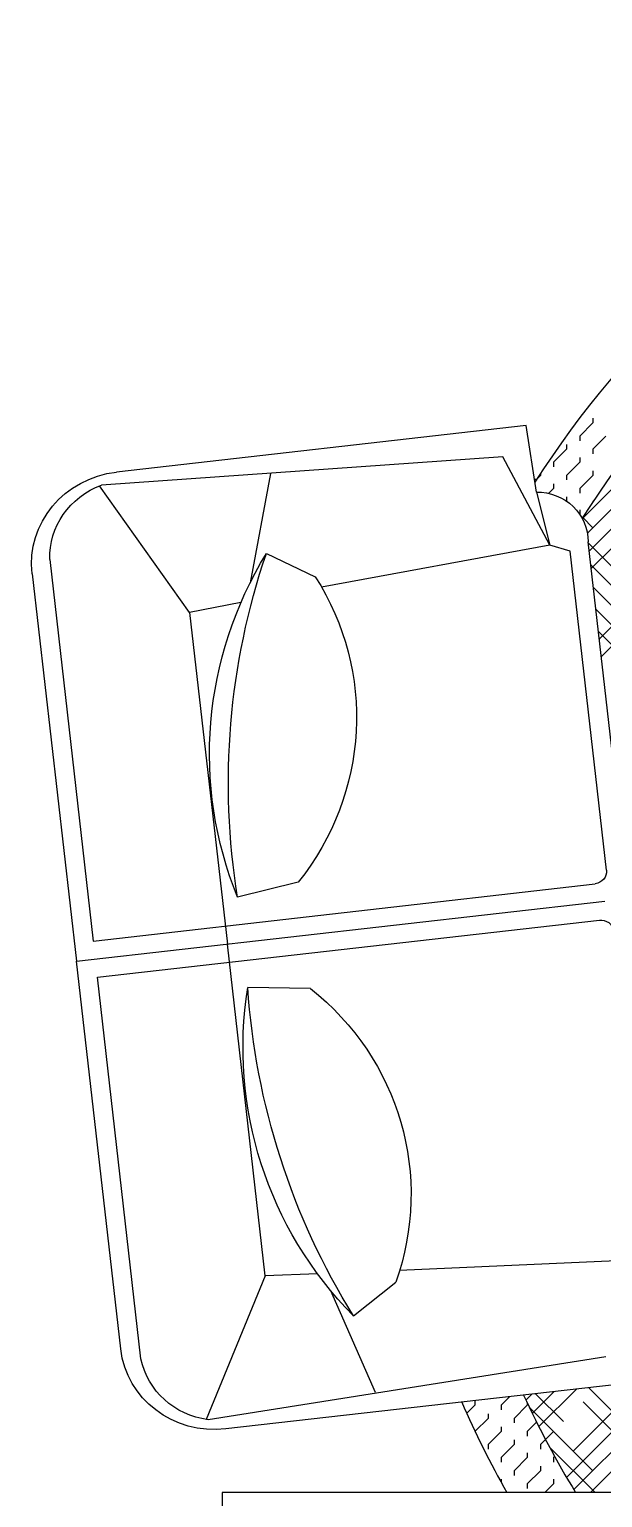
# Model space of a CAD drawing. Header units: inches. Extents: x 10.1 to 52.6, y 12.1 to 36.9.
# Drawn here: x 15.453 to 16.226, y 13.392 to 15.374 of the extents above; entities that cross this region are included whole.
import ezdxf

# ---------------------------------------------------------------- set-up
doc = ezdxf.new("R2010")
doc.units = ezdxf.units.IN
doc.header["$MEASUREMENT"] = 0
doc.layers.add('02', color=2, linetype='Continuous')

msp = doc.modelspace()

# ---------------------------------------------------------------- linework, layer by layer
at = {"layer": '02'}
for p, q in [((16.3591, 14.8736), (16.1991, 14.7136)), ((16.2133, 14.8722), (16.2133, 14.8718)), ((16.2133, 14.8489), (16.2133, 14.8426)), ((16.1235, 14.8394), (15.5707, 14.7764)), ((16.1373, 14.7493), (16.1235, 14.8394)), ((16.2133, 14.8426), (16.1956, 14.825)), ((16.1956, 14.825), (16.1956, 14.8187)), ((16.231, 14.825), (16.2133, 14.8073)), ((16.1779, 14.8073), (16.1602, 14.7896)), ((16.1779, 14.8135), (16.1779, 14.8073)), ((16.3193, 14.8073), (16.206, 14.6939)), ((16.2133, 14.8073), (16.2133, 14.801)), ((16.092, 14.797), (15.5504, 14.7588)), ((16.1553, 14.6778), (16.092, 14.797)), ((16.1602, 14.7896), (16.1602, 14.7834)), ((16.1956, 14.7896), (16.1779, 14.7719)), ((16.1956, 14.7959), (16.1956, 14.7896)), ((15.7787, 14.7742), (15.7509, 14.6268)), ((16.1374, 14.7661), (16.1347, 14.7661)), ((16.1426, 14.7719), (16.1385, 14.7678)), ((16.1426, 14.7741), (16.1426, 14.7719)), ((16.1779, 14.7719), (16.1779, 14.7657)), ((16.2133, 14.7719), (16.1956, 14.7543)), ((16.2133, 14.7782), (16.2133, 14.7719)), ((15.6692, 14.5869), (15.5478, 14.7578)), ((16.1373, 14.7493), (16.1553, 14.6778)), ((16.1602, 14.7543), (16.1536, 14.7476)), ((16.1602, 14.7605), (16.1602, 14.7543)), ((16.1956, 14.7543), (16.1956, 14.748)), ((16.1779, 14.7428), (16.1779, 14.737)), ((16.1956, 14.7252), (16.1956, 14.7194)), ((16.2796, 14.741), (16.2084, 14.6698)), ((16.2143, 14.7376), (16.2133, 14.7366)), ((16.2133, 14.7366), (16.2133, 14.7361)), ((16.3989, 14.7277), (16.2219, 14.5508)), ((16.1996, 14.7149), (16.2133, 14.7012)), ((15.7729, 14.6666), (15.8388, 14.6351)), ((16.1553, 14.6778), (15.8475, 14.6209)), ((16.1825, 14.6694), (16.1553, 14.6778)), ((16.2316, 14.239), (16.1825, 14.6694)), ((16.2572, 14.2419), (16.2069, 14.6824)), ((16.2071, 14.6809), (16.253, 14.6349)), ((16.2398, 14.6747), (16.2111, 14.646)), ((15.4807, 14.6585), (15.5394, 14.1434)), ((16.2105, 14.651), (16.2928, 14.5686)), ((16.3591, 14.6615), (16.2247, 14.527)), ((15.457, 14.6392), (15.5167, 14.116)), ((16.2139, 14.621), (16.3326, 14.5024)), ((15.7385, 14.6001), (15.6692, 14.5869)), ((15.6692, 14.5869), (15.7203, 14.1392)), ((16.2173, 14.5911), (16.3724, 14.4361)), ((16.2208, 14.5612), (16.4121, 14.3698)), ((15.5394, 14.1434), (16.2165, 14.2207)), ((15.816, 14.2227), (15.734, 14.2027)), ((15.5167, 14.116), (16.2295, 14.1973)), ((15.545, 14.0944), (16.2221, 14.1716)), ((15.7714, 13.6916), (15.7203, 14.1392)), ((15.5764, 13.5928), (15.5167, 14.116)), ((15.6038, 13.5794), (15.545, 14.0944)), ((15.8323, 14.0795), (15.748, 14.0805)), ((15.8419, 13.6943), (15.7714, 13.6916)), ((16.2654, 13.7125), (15.9527, 13.6986)), ((15.7714, 13.6916), (15.6916, 13.4977)), ((15.8904, 13.6373), (15.9475, 13.6828)), ((15.9202, 13.5338), (15.86, 13.6711)), ((16.3989, 13.6671), (16.1868, 13.455)), ((16.3591, 13.6008), (16.1778, 13.4195)), ((16.2306, 13.5821), (15.6943, 13.4973)), ((16.2708, 13.5478), (15.7181, 13.4848)), ((16.191, 13.5387), (16.1403, 13.4881)), ((16.2072, 13.5406), (16.3487, 13.3991)), ((16.0542, 13.5168), (16.0432, 13.5059)), ((16.0542, 13.5231), (16.0542, 13.5168)), ((16.1012, 13.5285), (16.0895, 13.5168)), ((16.0895, 13.5168), (16.0895, 13.5106)), ((16.1249, 13.5168), (16.1072, 13.4991)), ((16.1311, 13.5319), (16.123, 13.5238)), ((16.1249, 13.5198), (16.1249, 13.5168)), ((16.161, 13.5353), (16.1316, 13.5058)), ((16.1358, 13.5324), (16.1735, 13.4947)), ((16.3193, 13.5345), (16.1877, 13.4029)), ((16.2, 13.5212), (16.3487, 13.3726)), ((16.0719, 13.4991), (16.0544, 13.4817)), ((16.0719, 13.5054), (16.0719, 13.4991)), ((16.1072, 13.4991), (16.1072, 13.4929)), ((16.1276, 13.5141), (16.2133, 13.4284)), ((16.0895, 13.4815), (16.0719, 13.4638)), ((16.0895, 13.4877), (16.0895, 13.4815)), ((16.1374, 13.494), (16.1249, 13.4815)), ((16.1249, 13.4815), (16.1249, 13.4752)), ((16.1602, 13.4815), (16.1494, 13.4706)), ((16.0719, 13.4638), (16.0719, 13.4575)), ((16.1072, 13.4638), (16.0895, 13.4461)), ((16.1072, 13.47), (16.1072, 13.4638)), ((16.1494, 13.4706), (16.1426, 13.4638)), ((16.1426, 13.4638), (16.1426, 13.4575)), ((16.1548, 13.4604), (16.2162, 13.399)), ((16.2796, 13.4682), (16.2103, 13.399)), ((16.0895, 13.4461), (16.0895, 13.4399)), ((16.1249, 13.4461), (16.1072, 13.4284)), ((16.1249, 13.4524), (16.1249, 13.4461)), ((16.1617, 13.4476), (16.1602, 13.4461)), ((16.1602, 13.4461), (16.1602, 13.4399)), ((16.0895, 13.417), (16.0895, 13.4129)), ((16.1072, 13.4284), (16.1072, 13.4222)), ((16.1426, 13.4284), (16.1249, 13.4108)), ((16.1426, 13.4347), (16.1426, 13.4284)), ((16.1602, 13.417), (16.1602, 13.4108)), ((16.1072, 13.3993), (16.1072, 13.399)), ((16.1249, 13.4108), (16.1249, 13.4045)), ((16.1602, 13.4108), (16.1485, 13.399)), ((16.1779, 13.3993), (16.1779, 13.399))]:
    msp.add_line(p, q, dxfattribs=at)
msp.add_lwpolyline([(16.2631, 13.399), (15.7131, 13.399), (15.7131, 12.849), (16.2631, 12.849)], close=True, dxfattribs=at)
for radius, start, end in [(1.3246, 31.8148, 147.4091), (1.2446, 30.5259, 147.7238), (1.3246, 203.5015, 209.4037), (1.2446, 204.6305, 211.5013)]:
    msp.add_arc((17.2512, 14.0493), radius, start, end, dxfattribs=at)
at = {"layer": '02', "extrusion": (0, 0, -1)}
for centre, major_axis, start_param, end_param in [((15.5847, 14.6538), (-0.1277, -0.0146), 0, 1.570796), ((15.589, 14.6619), (-0.1077, -0.0123), 0.085278, 1.315639), ((16.137, 14.6822), (-0.0695, -0.0079), 1.682935, 3.256473), ((16.2495, 14.4006), (-0.55, -0.0627), 6.02013, 6.925343), ((16.761, 14.3655), (-1.0332, -0.1179), 6.237779, 6.707694), ((15.5154, 14.4421), (-0.3769, -0.043), 2.701536, 3.906147), ((16.2146, 14.237), (-0.017, -0.0019), 3.141593, 4.712389), ((16.2239, 14.1553), (-0.017, -0.0019), 1.570796, 3.141593), ((16.2947, 14.0038), (-0.55, -0.0627), 5.641027, 6.546241), ((16.7852, 14.1532), (-1.0332, -0.1179), 5.858676, 6.328592), ((15.5889, 13.798), (-0.3769, -0.043), 2.377038, 3.58165), ((15.7041, 13.6074), (-0.1277, -0.0146), 4.712389, 6.283185), ((15.7101, 13.6004), (-0.1077, -0.0123), 4.967546, 6.197907)]:
    msp.add_ellipse(centre, major_axis=major_axis, ratio=0.959913, start_param=start_param, end_param=end_param, dxfattribs=at)

doc.saveas('drawing.dxf')
